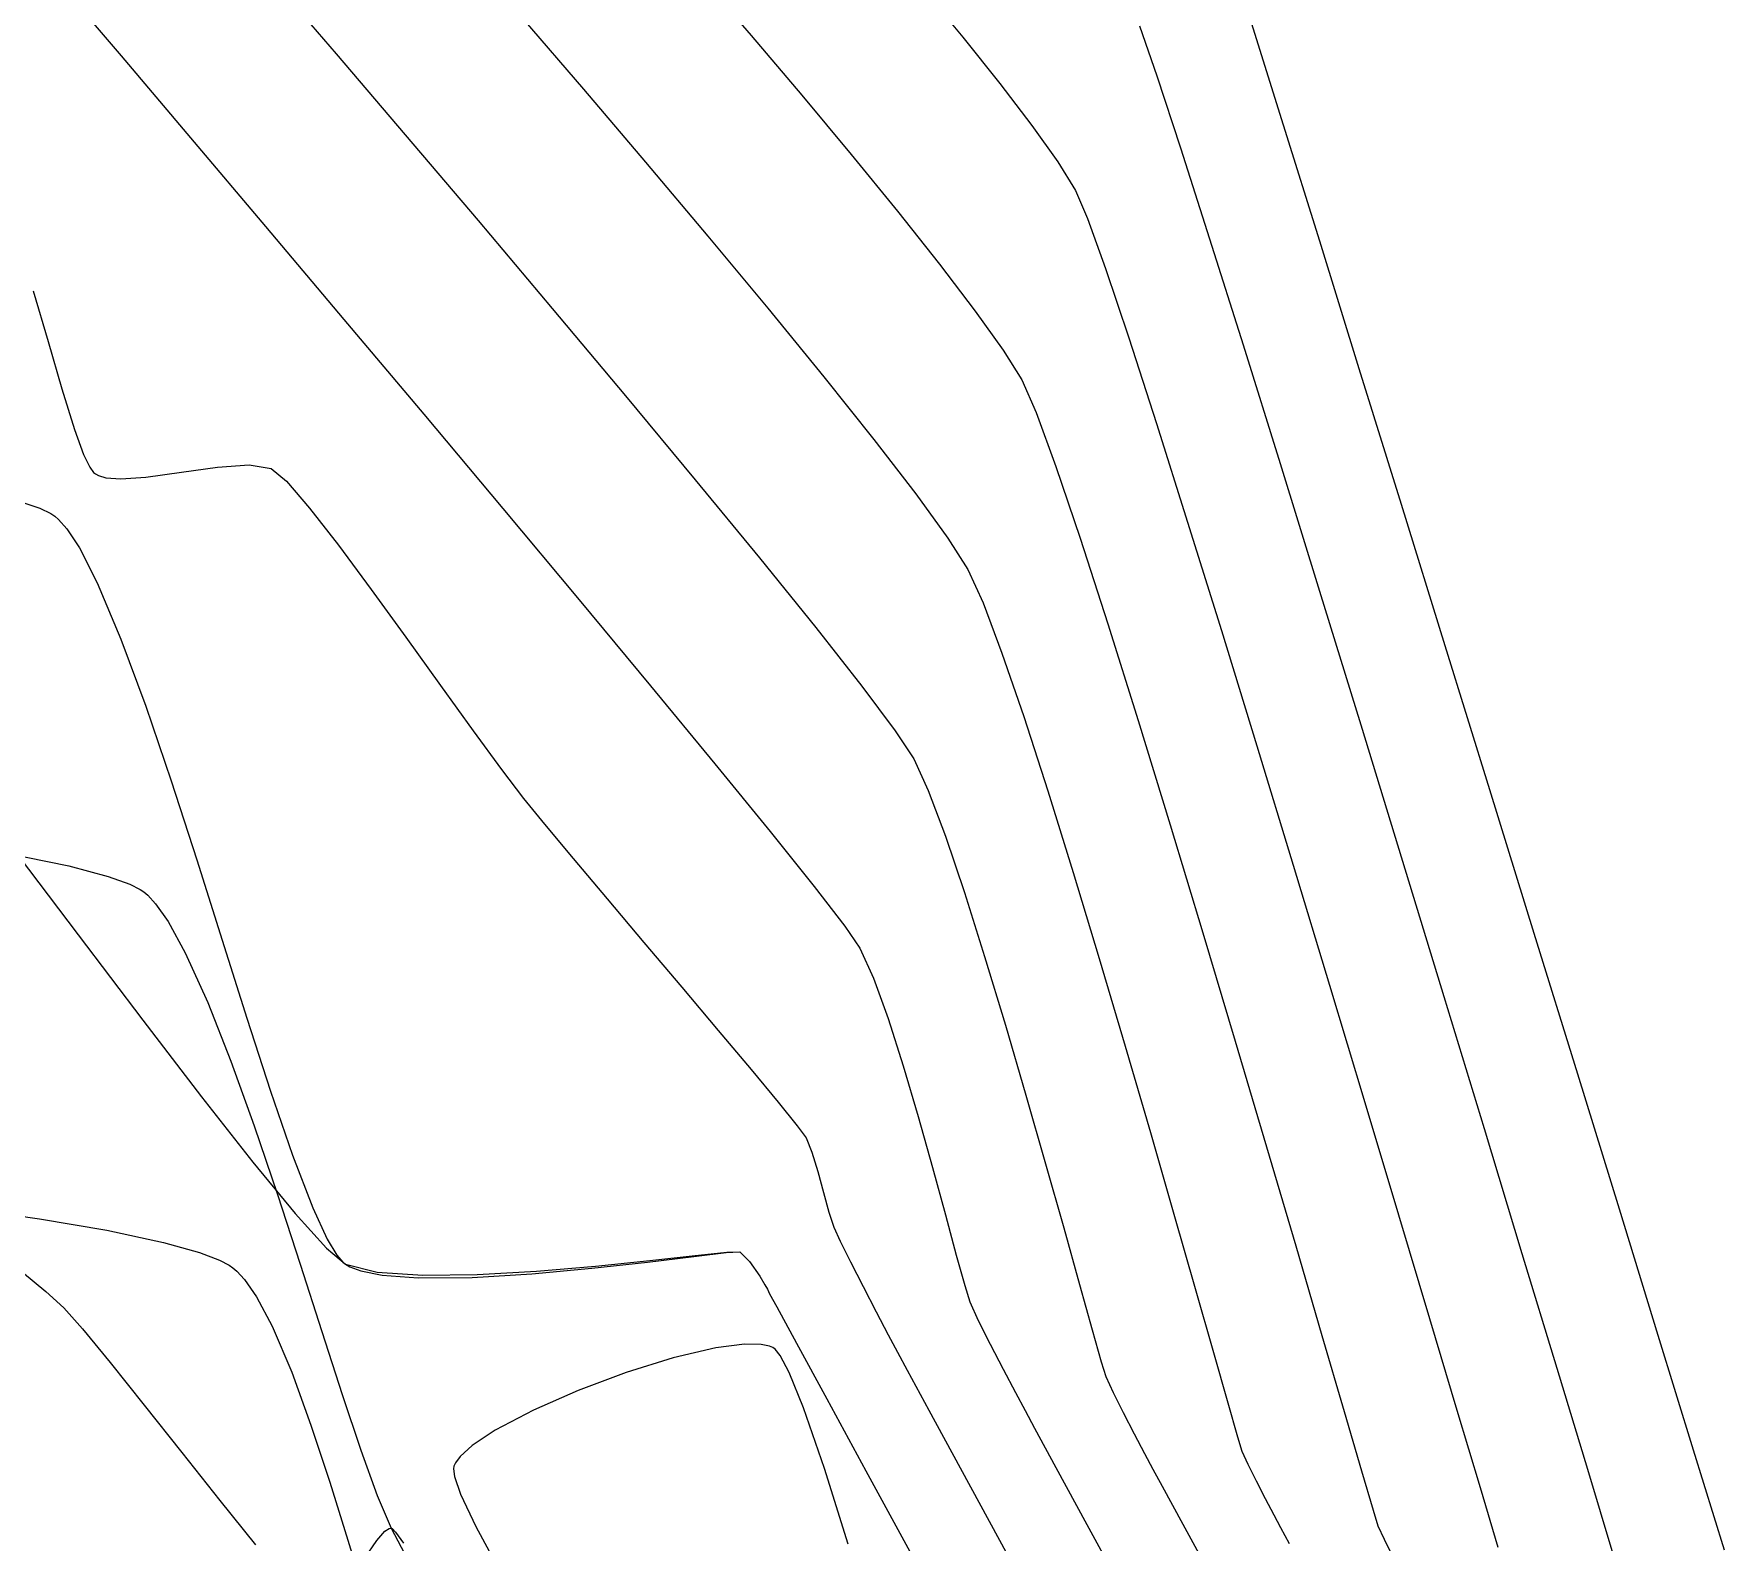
# Model space of a CAD drawing. Header units: metres. Extents: x 708868 to 711043, y 5411316 to 5413138.
# Drawn here: x 709625.53 to 709665.53, y 5411951.33 to 5411987.04 of the extents above; entities that cross this region are included whole.
import ezdxf

# ---------------------------------------------------------------- set-up
doc = ezdxf.new("R2010")
doc.units = ezdxf.units.M
for name, color, linetype in [('Rionegro 2010_Contours', 7, 'Continuous'), ('Rionegro 2014_Contours', 7, 'Continuous'), ('Rionegro 2018_Contours', 7, 'Continuous')]:
    doc.layers.add(name, color=color, linetype=linetype)

msp = doc.modelspace()

# ---------------------------------------------------------------- linework, layer by layer
at = {"layer": 'Rionegro 2010_Contours'}
for points in [[(709626.136, 5411988.23, 236), (709627.595, 5411986.511, 236), (709629.237, 5411984.573, 236), (709631.011, 5411982.475, 236), (709632.867, 5411980.274, 236), (709634.757, 5411978.028, 236), (709636.629, 5411975.796, 236), (709638.435, 5411973.634, 236), (709640.124, 5411971.601, 236), (709641.647, 5411969.754, 236), (709642.953, 5411968.151, 236), (709643.994, 5411966.85, 236), (709644.72, 5411965.909, 236), (709645.08, 5411965.385, 236), (709645.401, 5411964.676, 236), (709645.748, 5411963.721, 236), (709646.105, 5411962.602, 236), (709646.46, 5411961.401, 236), (709646.797, 5411960.199, 236), (709647.101, 5411959.077, 236), (709647.36, 5411958.119, 236), (709647.558, 5411957.405, 236), (709647.68, 5411957.017, 236), (709647.88, 5411956.576, 236), (709648.159, 5411956.017, 236), (709648.468, 5411955.422, 236), (709648.761, 5411954.869, 236), (709648.989, 5411954.44, 236), (709649.214, 5411954.022, 236), (709649.718, 5411953.093, 236), (709650.45, 5411951.747, 236), (709651.357, 5411950.079, 236)], [(709631.185, 5411988.303, 237), (709632.68, 5411986.561, 237), (709634.317, 5411984.644, 237), (709636.04, 5411982.614, 237), (709637.796, 5411980.534, 237), (709639.528, 5411978.468, 237), (709641.181, 5411976.478, 237), (709642.702, 5411974.627, 237), (709644.035, 5411972.977, 237), (709645.124, 5411971.593, 237), (709645.916, 5411970.537, 237), (709646.355, 5411969.871, 237), (709646.697, 5411969.12, 237), (709647.102, 5411968.042, 237), (709647.552, 5411966.708, 237), (709648.031, 5411965.193, 237), (709648.522, 5411963.567, 237), (709649.009, 5411961.906, 237), (709649.474, 5411960.28, 237), (709649.902, 5411958.764, 237), (709650.275, 5411957.43, 237), (709650.577, 5411956.35, 237), (709650.79, 5411955.599, 237), (709650.899, 5411955.248, 237), (709651.069, 5411954.873, 237), (709651.306, 5411954.398, 237), (709651.569, 5411953.892, 237), (709651.818, 5411953.422, 237), (709652.012, 5411953.057, 237), (709652.23, 5411952.653, 237), (709652.721, 5411951.749, 237), (709653.43, 5411950.448, 237)], [(709641.32, 5411988.37, 239), (709642.505, 5411986.993, 239), (709643.701, 5411985.582, 239), (709644.869, 5411984.182, 239), (709645.968, 5411982.834, 239), (709646.961, 5411981.583, 239), (709647.808, 5411980.471, 239), (709648.47, 5411979.543, 239), (709648.907, 5411978.842, 239), (709649.248, 5411978.067, 239), (709649.716, 5411976.792, 239), (709650.29, 5411975.097, 239), (709650.946, 5411973.064, 239), (709651.663, 5411970.776, 239), (709652.42, 5411968.312, 239), (709653.193, 5411965.755, 239), (709653.961, 5411963.186, 239), (709654.702, 5411960.686, 239), (709655.393, 5411958.338, 239), (709656.013, 5411956.222, 239), (709656.54, 5411954.42, 239), (709656.951, 5411953.013, 239), (709657.224, 5411952.083, 239), (709657.338, 5411951.711, 239), (709657.483, 5411951.396, 239), (709657.686, 5411950.996, 239)], [(709637.106, 5411987.379, 238), (709638.533, 5411985.722, 238), (709640.005, 5411983.994, 238), (709641.476, 5411982.248, 238), (709642.899, 5411980.537, 238), (709644.226, 5411978.914, 238), (709645.41, 5411977.431, 238), (709646.404, 5411976.142, 238), (709647.16, 5411975.099, 238), (709647.631, 5411974.356, 238), (709647.993, 5411973.562, 238), (709648.441, 5411972.376, 238), (709648.958, 5411970.87, 238), (709649.526, 5411969.115, 238), (709650.127, 5411967.183, 238), (709650.744, 5411965.143, 238), (709651.359, 5411963.066, 238), (709651.954, 5411961.025, 238), (709652.511, 5411959.089, 238), (709653.014, 5411957.33, 238), (709653.444, 5411955.819, 238), (709653.783, 5411954.626, 238), (709654.013, 5411953.823, 238), (709654.118, 5411953.48, 238), (709654.258, 5411953.171, 238), (709654.454, 5411952.78, 238), (709654.671, 5411952.362, 238), (709654.876, 5411951.975, 238), (709655.035, 5411951.674, 238), (709655.242, 5411951.292, 238)], [(709651.696, 5411987.224, 241), (709652.106, 5411986.039, 241), (709652.667, 5411984.334, 241), (709653.354, 5411982.186, 241), (709654.147, 5411979.669, 241), (709655.023, 5411976.862, 241), (709655.958, 5411973.839, 241), (709656.931, 5411970.677, 241), (709657.919, 5411967.452, 241), (709658.899, 5411964.241, 241), (709659.85, 5411961.119, 241), (709660.748, 5411958.163, 241), (709661.571, 5411955.449, 241), (709662.297, 5411953.053, 241), (709662.902, 5411951.052, 241)], [(709654.339, 5411987.302, 242), (709655.096, 5411984.883, 242), (709655.953, 5411982.133, 242), (709656.891, 5411979.116, 242), (709657.888, 5411975.902, 242), (709658.924, 5411972.557, 242), (709659.978, 5411969.148, 242), (709661.03, 5411965.744, 242), (709662.059, 5411962.411, 242), (709663.045, 5411959.217, 242), (709663.966, 5411956.229, 242), (709664.803, 5411953.515, 242), (709665.535, 5411951.142, 242)], [(709624.938, 5411967.876, 234), (709626.572, 5411965.704, 234), (709628.104, 5411963.682, 234), (709629.497, 5411961.869, 234), (709630.712, 5411960.325, 234), (709631.711, 5411959.11, 234), (709632.455, 5411958.283, 234), (709632.906, 5411957.905, 234), (709633.656, 5411957.717, 234), (709634.731, 5411957.644, 234), (709636.022, 5411957.661, 234), (709637.42, 5411957.742, 234), (709638.818, 5411957.861, 234), (709640.107, 5411957.992, 234), (709641.179, 5411958.11, 234), (709641.925, 5411958.188, 234), (709642.236, 5411958.201, 234), (709642.464, 5411957.97, 234), (709642.707, 5411957.621, 234), (709642.832, 5411957.422, 234), (709642.888, 5411957.314, 234), (709642.942, 5411957.205, 234), (709643.11, 5411956.896, 234), (709643.576, 5411956.038, 234), (709644.294, 5411954.717, 234), (709645.219, 5411953.016, 234), (709646.304, 5411951.019, 234)], [(709625.256, 5411957.715, 233), (709625.81, 5411957.258, 233), (709626.236, 5411956.87, 233), (709626.677, 5411956.376, 233), (709627.335, 5411955.577, 233), (709628.14, 5411954.569, 233), (709629.027, 5411953.449, 233), (709629.927, 5411952.314, 233), (709630.773, 5411951.263, 233)], [(709643.018, 5411955.934, 234), (709642.939, 5411955.966, 234), (709642.738, 5411956.007, 234), (709642.343, 5411956.012, 234), (709641.671, 5411955.924, 234), (709640.662, 5411955.688, 234), (709639.546, 5411955.342, 234), (709638.413, 5411954.92, 234), (709637.351, 5411954.454, 234), (709636.448, 5411953.978, 234), (709635.899, 5411953.612, 234), (709635.618, 5411953.357, 234), (709635.504, 5411953.201, 234), (709635.471, 5411953.128, 234), (709635.461, 5411953.064, 234), (709635.484, 5411952.879, 234), (709635.624, 5411952.466, 234), (709635.985, 5411951.693, 234), (709636.674, 5411950.43, 234)], [(709644.799, 5411951.276, 234), (709644.242, 5411953.067, 234), (709643.744, 5411954.508, 234), (709643.404, 5411955.341, 234), (709643.191, 5411955.744, 234), (709643.071, 5411955.896, 234), (709643.018, 5411955.934, 234)], [(709633.354, 5411950.937, 233), (709633.648, 5411951.367, 233), (709633.836, 5411951.583, 233), (709633.94, 5411951.652, 233), (709633.984, 5411951.659, 233), (709634.006, 5411951.648, 233), (709634.083, 5411951.565, 233), (709634.273, 5411951.302, 233)]]:
    msp.add_polyline3d(points, dxfattribs=at)
at = {"layer": 'Rionegro 2014_Contours'}
for points in [[(709626.136, 5411988.23, 236), (709627.595, 5411986.511, 236), (709629.237, 5411984.573, 236), (709631.011, 5411982.475, 236), (709632.867, 5411980.274, 236), (709634.757, 5411978.028, 236), (709636.629, 5411975.796, 236), (709638.435, 5411973.634, 236), (709640.124, 5411971.601, 236), (709641.647, 5411969.754, 236), (709642.953, 5411968.151, 236), (709643.994, 5411966.85, 236), (709644.72, 5411965.909, 236), (709645.08, 5411965.385, 236), (709645.401, 5411964.676, 236), (709645.748, 5411963.721, 236), (709646.105, 5411962.602, 236), (709646.46, 5411961.401, 236), (709646.797, 5411960.199, 236), (709647.101, 5411959.077, 236), (709647.36, 5411958.119, 236), (709647.558, 5411957.405, 236), (709647.68, 5411957.017, 236), (709647.88, 5411956.576, 236), (709648.159, 5411956.017, 236), (709648.468, 5411955.422, 236), (709648.761, 5411954.869, 236), (709648.989, 5411954.44, 236), (709649.214, 5411954.022, 236), (709649.718, 5411953.093, 236), (709650.45, 5411951.747, 236), (709651.357, 5411950.079, 236)], [(709631.185, 5411988.303, 237), (709632.68, 5411986.561, 237), (709634.317, 5411984.644, 237), (709636.04, 5411982.614, 237), (709637.796, 5411980.534, 237), (709639.528, 5411978.468, 237), (709641.181, 5411976.478, 237), (709642.702, 5411974.627, 237), (709644.035, 5411972.977, 237), (709645.124, 5411971.593, 237), (709645.916, 5411970.537, 237), (709646.355, 5411969.871, 237), (709646.697, 5411969.12, 237), (709647.102, 5411968.042, 237), (709647.552, 5411966.708, 237), (709648.031, 5411965.193, 237), (709648.522, 5411963.567, 237), (709649.009, 5411961.906, 237), (709649.474, 5411960.28, 237), (709649.902, 5411958.764, 237), (709650.275, 5411957.43, 237), (709650.577, 5411956.35, 237), (709650.79, 5411955.599, 237), (709650.899, 5411955.248, 237), (709651.069, 5411954.873, 237), (709651.306, 5411954.398, 237), (709651.569, 5411953.892, 237), (709651.818, 5411953.422, 237), (709652.012, 5411953.057, 237), (709652.23, 5411952.653, 237), (709652.721, 5411951.749, 237), (709653.43, 5411950.448, 237)], [(709641.32, 5411988.37, 239), (709642.505, 5411986.993, 239), (709643.701, 5411985.582, 239), (709644.869, 5411984.182, 239), (709645.968, 5411982.834, 239), (709646.961, 5411981.583, 239), (709647.808, 5411980.471, 239), (709648.47, 5411979.543, 239), (709648.907, 5411978.842, 239), (709649.248, 5411978.067, 239), (709649.716, 5411976.792, 239), (709650.29, 5411975.097, 239), (709650.946, 5411973.064, 239), (709651.663, 5411970.776, 239), (709652.42, 5411968.312, 239), (709653.193, 5411965.755, 239), (709653.961, 5411963.186, 239), (709654.702, 5411960.686, 239), (709655.393, 5411958.338, 239), (709656.013, 5411956.222, 239), (709656.54, 5411954.42, 239), (709656.951, 5411953.013, 239), (709657.224, 5411952.083, 239), (709657.338, 5411951.711, 239), (709657.483, 5411951.396, 239), (709657.686, 5411950.996, 239)], [(709646.567, 5411988.098, 240), (709647.514, 5411986.954, 240), (709648.388, 5411985.862, 240), (709649.15, 5411984.866, 240), (709649.761, 5411984.007, 240), (709650.182, 5411983.327, 240), (709650.464, 5411982.667, 240), (709650.891, 5411981.478, 240), (709651.442, 5411979.835, 240), (709652.097, 5411977.81, 240), (709652.834, 5411975.477, 240), (709653.633, 5411972.908, 240), (709654.473, 5411970.176, 240), (709655.333, 5411967.354, 240), (709656.192, 5411964.515, 240), (709657.031, 5411961.732, 240), (709657.827, 5411959.078, 240), (709658.56, 5411956.625, 240), (709659.21, 5411954.448, 240), (709659.755, 5411952.618, 240), (709660.175, 5411951.208, 240)], [(709637.106, 5411987.379, 238), (709638.533, 5411985.722, 238), (709640.005, 5411983.994, 238), (709641.476, 5411982.248, 238), (709642.899, 5411980.537, 238), (709644.226, 5411978.914, 238), (709645.41, 5411977.431, 238), (709646.404, 5411976.142, 238), (709647.16, 5411975.099, 238), (709647.631, 5411974.356, 238), (709647.993, 5411973.562, 238), (709648.441, 5411972.376, 238), (709648.958, 5411970.87, 238), (709649.526, 5411969.115, 238), (709650.127, 5411967.183, 238), (709650.744, 5411965.143, 238), (709651.359, 5411963.066, 238), (709651.954, 5411961.025, 238), (709652.511, 5411959.089, 238), (709653.014, 5411957.33, 238), (709653.444, 5411955.819, 238), (709653.783, 5411954.626, 238), (709654.013, 5411953.823, 238), (709654.118, 5411953.48, 238), (709654.258, 5411953.171, 238), (709654.454, 5411952.78, 238), (709654.671, 5411952.362, 238), (709654.876, 5411951.975, 238), (709655.035, 5411951.674, 238), (709655.242, 5411951.292, 238)], [(709651.696, 5411987.224, 241), (709652.106, 5411986.039, 241), (709652.667, 5411984.334, 241), (709653.354, 5411982.186, 241), (709654.147, 5411979.669, 241), (709655.023, 5411976.862, 241), (709655.958, 5411973.839, 241), (709656.931, 5411970.677, 241), (709657.919, 5411967.452, 241), (709658.899, 5411964.241, 241), (709659.85, 5411961.119, 241), (709660.748, 5411958.163, 241), (709661.571, 5411955.449, 241), (709662.297, 5411953.053, 241), (709662.902, 5411951.052, 241)], [(709654.339, 5411987.302, 242), (709655.096, 5411984.883, 242), (709655.953, 5411982.133, 242), (709656.891, 5411979.116, 242), (709657.888, 5411975.902, 242), (709658.924, 5411972.557, 242), (709659.978, 5411969.148, 242), (709661.03, 5411965.744, 242), (709662.059, 5411962.411, 242), (709663.045, 5411959.217, 242), (709663.966, 5411956.229, 242), (709664.803, 5411953.515, 242), (709665.535, 5411951.142, 242)], [(709625.512, 5411980.948, 235), (709625.864, 5411979.753, 235), (709626.192, 5411978.627, 235), (709626.49, 5411977.665, 235), (709626.705, 5411977.078, 235), (709626.851, 5411976.776, 235), (709626.942, 5411976.652, 235), (709626.984, 5411976.615, 235), (709627.054, 5411976.578, 235), (709627.234, 5411976.527, 235), (709627.587, 5411976.503, 235), (709628.178, 5411976.543, 235), (709629.022, 5411976.658, 235), (709629.876, 5411976.778, 235), (709630.623, 5411976.831, 235), (709631.145, 5411976.748, 235), (709631.503, 5411976.441, 235), (709632.048, 5411975.808, 235), (709632.734, 5411974.928, 235), (709633.512, 5411973.882, 235), (709634.335, 5411972.748, 235), (709635.154, 5411971.607, 235), (709635.923, 5411970.538, 235), (709636.593, 5411969.62, 235), (709637.117, 5411968.933, 235), (709637.615, 5411968.323, 235), (709638.291, 5411967.511, 235), (709639.093, 5411966.557, 235), (709639.968, 5411965.521, 235), (709640.863, 5411964.462, 235), (709641.726, 5411963.44, 235), (709642.505, 5411962.513, 235), (709643.145, 5411961.741, 235), (709643.596, 5411961.183, 235), (709643.804, 5411960.9, 235), (709643.943, 5411960.561, 235), (709644.082, 5411960.103, 235), (709644.216, 5411959.604, 235), (709644.344, 5411959.139, 235), (709644.461, 5411958.786, 235), (709644.613, 5411958.454, 235), (709644.857, 5411957.961, 235), (709645.154, 5411957.379, 235), (709645.464, 5411956.78, 235), (709645.748, 5411956.237, 235), (709645.965, 5411955.822, 235), (709646.195, 5411955.396, 235), (709646.706, 5411954.454, 235), (709647.45, 5411953.084, 235), (709648.379, 5411951.374, 235), (709649.447, 5411949.41, 235)], [(709625.103, 5411975.997, 234), (709625.671, 5411975.805, 234), (709625.93, 5411975.68, 234), (709626.022, 5411975.618, 234), (709626.114, 5411975.537, 234), (709626.304, 5411975.32, 234), (709626.604, 5411974.864, 234), (709627.028, 5411974.036, 234), (709627.588, 5411972.706, 234), (709628.174, 5411971.119, 234), (709628.775, 5411969.352, 234), (709629.381, 5411967.48, 234), (709629.981, 5411965.581, 234), (709630.566, 5411963.731, 234), (709631.125, 5411962.007, 234), (709631.649, 5411960.486, 234), (709632.127, 5411959.244, 234), (709632.47, 5411958.503, 234), (709632.701, 5411958.121, 234), (709632.841, 5411957.957, 234), (709632.906, 5411957.905, 234), (709633.008, 5411957.847, 234), (709633.264, 5411957.75, 234), (709633.768, 5411957.648, 234), (709634.623, 5411957.582, 234), (709635.903, 5411957.593, 234), (709637.31, 5411957.679, 234), (709638.73, 5411957.81, 234), (709640.048, 5411957.958, 234), (709641.148, 5411958.092, 234), (709641.916, 5411958.183, 234), (709642.236, 5411958.201, 234), (709642.464, 5411957.97, 234), (709642.707, 5411957.621, 234), (709642.832, 5411957.422, 234), (709642.888, 5411957.314, 234), (709642.942, 5411957.205, 234), (709643.11, 5411956.896, 234), (709643.576, 5411956.038, 234), (709644.294, 5411954.717, 234), (709645.219, 5411953.016, 234), (709646.304, 5411951.019, 234)], [(709624.84, 5411967.644, 233), (709626.354, 5411967.337, 233), (709627.288, 5411967.089, 233), (709627.8, 5411966.904, 233), (709628.041, 5411966.781, 233), (709628.13, 5411966.72, 233), (709628.222, 5411966.642, 233), (709628.41, 5411966.437, 233), (709628.703, 5411966.019, 233), (709629.111, 5411965.279, 233), (709629.643, 5411964.106, 233), (709630.19, 5411962.717, 233), (709630.743, 5411961.179, 233), (709631.292, 5411959.555, 233), (709631.828, 5411957.911, 233), (709632.342, 5411956.312, 233), (709632.823, 5411954.822, 233), (709633.264, 5411953.507, 233), (709633.654, 5411952.431, 233), (709633.984, 5411951.659, 233), (709634.378, 5411950.91, 233)], [(709623.913, 5411959.235, 232), (709625.661, 5411958.983, 232), (709627.251, 5411958.71, 232), (709628.599, 5411958.421, 232), (709629.448, 5411958.184, 232), (709629.922, 5411958.003, 232), (709630.152, 5411957.883, 232), (709630.238, 5411957.823, 232), (709630.33, 5411957.744, 232), (709630.515, 5411957.541, 232), (709630.794, 5411957.138, 232), (709631.167, 5411956.437, 232), (709631.63, 5411955.35, 232), (709632.086, 5411954.095, 232), (709632.531, 5411952.745, 232), (709632.96, 5411951.37, 232), (709633.368, 5411950.042, 232)], [(709643.018, 5411955.934, 234), (709642.939, 5411955.966, 234), (709642.738, 5411956.007, 234), (709642.343, 5411956.012, 234), (709641.671, 5411955.924, 234), (709640.662, 5411955.688, 234), (709639.546, 5411955.342, 234), (709638.413, 5411954.92, 234), (709637.351, 5411954.454, 234), (709636.448, 5411953.978, 234), (709635.899, 5411953.612, 234), (709635.618, 5411953.357, 234), (709635.504, 5411953.201, 234), (709635.471, 5411953.128, 234), (709635.461, 5411953.064, 234), (709635.484, 5411952.879, 234), (709635.624, 5411952.466, 234), (709635.985, 5411951.693, 234), (709636.674, 5411950.43, 234)], [(709644.799, 5411951.276, 234), (709644.242, 5411953.067, 234), (709643.744, 5411954.508, 234), (709643.404, 5411955.341, 234), (709643.191, 5411955.744, 234), (709643.071, 5411955.896, 234), (709643.018, 5411955.934, 234)]]:
    msp.add_polyline3d(points, dxfattribs=at)
at = {"layer": 'Rionegro 2018_Contours'}
for points in [[(709626.136, 5411988.23, 236), (709627.595, 5411986.511, 236), (709629.237, 5411984.573, 236), (709631.011, 5411982.475, 236), (709632.867, 5411980.274, 236), (709634.757, 5411978.028, 236), (709636.629, 5411975.796, 236), (709638.435, 5411973.634, 236), (709640.124, 5411971.601, 236), (709641.647, 5411969.754, 236), (709642.953, 5411968.151, 236), (709643.994, 5411966.85, 236), (709644.72, 5411965.909, 236), (709645.08, 5411965.385, 236), (709645.401, 5411964.676, 236), (709645.748, 5411963.721, 236), (709646.105, 5411962.602, 236), (709646.46, 5411961.401, 236), (709646.797, 5411960.199, 236), (709647.101, 5411959.077, 236), (709647.36, 5411958.119, 236), (709647.558, 5411957.405, 236), (709647.68, 5411957.017, 236), (709647.88, 5411956.576, 236), (709648.159, 5411956.017, 236), (709648.468, 5411955.422, 236), (709648.761, 5411954.869, 236), (709648.989, 5411954.44, 236), (709649.214, 5411954.022, 236), (709649.718, 5411953.093, 236), (709650.45, 5411951.747, 236), (709651.357, 5411950.079, 236)], [(709631.185, 5411988.303, 237), (709632.68, 5411986.561, 237), (709634.317, 5411984.644, 237), (709636.04, 5411982.614, 237), (709637.796, 5411980.534, 237), (709639.528, 5411978.468, 237), (709641.181, 5411976.478, 237), (709642.702, 5411974.627, 237), (709644.035, 5411972.977, 237), (709645.124, 5411971.593, 237), (709645.916, 5411970.537, 237), (709646.355, 5411969.871, 237), (709646.697, 5411969.12, 237), (709647.102, 5411968.042, 237), (709647.552, 5411966.708, 237), (709648.031, 5411965.193, 237), (709648.522, 5411963.567, 237), (709649.009, 5411961.906, 237), (709649.474, 5411960.28, 237), (709649.902, 5411958.764, 237), (709650.275, 5411957.43, 237), (709650.577, 5411956.35, 237), (709650.79, 5411955.599, 237), (709650.899, 5411955.248, 237), (709651.069, 5411954.873, 237), (709651.306, 5411954.398, 237), (709651.569, 5411953.892, 237), (709651.818, 5411953.422, 237), (709652.012, 5411953.057, 237), (709652.23, 5411952.653, 237), (709652.721, 5411951.749, 237), (709653.43, 5411950.448, 237)], [(709641.32, 5411988.37, 239), (709642.505, 5411986.993, 239), (709643.701, 5411985.582, 239), (709644.869, 5411984.182, 239), (709645.968, 5411982.834, 239), (709646.961, 5411981.583, 239), (709647.808, 5411980.471, 239), (709648.47, 5411979.543, 239), (709648.907, 5411978.842, 239), (709649.248, 5411978.067, 239), (709649.716, 5411976.792, 239), (709650.29, 5411975.097, 239), (709650.946, 5411973.064, 239), (709651.663, 5411970.776, 239), (709652.42, 5411968.312, 239), (709653.193, 5411965.755, 239), (709653.961, 5411963.186, 239), (709654.702, 5411960.686, 239), (709655.393, 5411958.338, 239), (709656.013, 5411956.222, 239), (709656.54, 5411954.42, 239), (709656.951, 5411953.013, 239), (709657.224, 5411952.083, 239), (709657.338, 5411951.711, 239), (709657.483, 5411951.396, 239), (709657.686, 5411950.996, 239)], [(709646.567, 5411988.098, 240), (709647.514, 5411986.954, 240), (709648.388, 5411985.862, 240), (709649.15, 5411984.866, 240), (709649.761, 5411984.007, 240), (709650.182, 5411983.327, 240), (709650.464, 5411982.667, 240), (709650.891, 5411981.478, 240), (709651.442, 5411979.835, 240), (709652.097, 5411977.81, 240), (709652.834, 5411975.477, 240), (709653.633, 5411972.908, 240), (709654.473, 5411970.176, 240), (709655.333, 5411967.354, 240), (709656.192, 5411964.515, 240), (709657.031, 5411961.732, 240), (709657.827, 5411959.078, 240), (709658.56, 5411956.625, 240), (709659.21, 5411954.448, 240), (709659.755, 5411952.618, 240), (709660.175, 5411951.208, 240)], [(709637.106, 5411987.379, 238), (709638.533, 5411985.722, 238), (709640.005, 5411983.994, 238), (709641.476, 5411982.248, 238), (709642.899, 5411980.537, 238), (709644.226, 5411978.914, 238), (709645.41, 5411977.431, 238), (709646.404, 5411976.142, 238), (709647.16, 5411975.099, 238), (709647.631, 5411974.356, 238), (709647.993, 5411973.562, 238), (709648.441, 5411972.376, 238), (709648.958, 5411970.87, 238), (709649.526, 5411969.115, 238), (709650.127, 5411967.183, 238), (709650.744, 5411965.143, 238), (709651.359, 5411963.066, 238), (709651.954, 5411961.025, 238), (709652.511, 5411959.089, 238), (709653.014, 5411957.33, 238), (709653.444, 5411955.819, 238), (709653.783, 5411954.626, 238), (709654.013, 5411953.823, 238), (709654.118, 5411953.48, 238), (709654.258, 5411953.171, 238), (709654.454, 5411952.78, 238), (709654.671, 5411952.362, 238), (709654.876, 5411951.975, 238), (709655.035, 5411951.674, 238), (709655.242, 5411951.292, 238)], [(709651.696, 5411987.224, 241), (709652.106, 5411986.039, 241), (709652.667, 5411984.334, 241), (709653.354, 5411982.186, 241), (709654.147, 5411979.669, 241), (709655.023, 5411976.862, 241), (709655.958, 5411973.839, 241), (709656.931, 5411970.677, 241), (709657.919, 5411967.452, 241), (709658.899, 5411964.241, 241), (709659.85, 5411961.119, 241), (709660.748, 5411958.163, 241), (709661.571, 5411955.449, 241), (709662.297, 5411953.053, 241), (709662.902, 5411951.052, 241)], [(709654.339, 5411987.302, 242), (709655.096, 5411984.883, 242), (709655.953, 5411982.133, 242), (709656.891, 5411979.116, 242), (709657.888, 5411975.902, 242), (709658.924, 5411972.557, 242), (709659.978, 5411969.148, 242), (709661.03, 5411965.744, 242), (709662.059, 5411962.411, 242), (709663.045, 5411959.217, 242), (709663.966, 5411956.229, 242), (709664.803, 5411953.515, 242), (709665.535, 5411951.142, 242)], [(709625.512, 5411980.948, 235), (709625.864, 5411979.753, 235), (709626.192, 5411978.627, 235), (709626.49, 5411977.665, 235), (709626.705, 5411977.078, 235), (709626.851, 5411976.776, 235), (709626.942, 5411976.652, 235), (709626.984, 5411976.615, 235), (709627.054, 5411976.578, 235), (709627.234, 5411976.527, 235), (709627.587, 5411976.503, 235), (709628.178, 5411976.543, 235), (709629.022, 5411976.658, 235), (709629.876, 5411976.778, 235), (709630.623, 5411976.831, 235), (709631.145, 5411976.748, 235), (709631.503, 5411976.441, 235), (709632.048, 5411975.808, 235), (709632.734, 5411974.928, 235), (709633.512, 5411973.882, 235), (709634.335, 5411972.748, 235), (709635.154, 5411971.607, 235), (709635.923, 5411970.538, 235), (709636.593, 5411969.62, 235), (709637.117, 5411968.933, 235), (709637.615, 5411968.323, 235), (709638.291, 5411967.511, 235), (709639.093, 5411966.557, 235), (709639.968, 5411965.521, 235), (709640.863, 5411964.462, 235), (709641.726, 5411963.44, 235), (709642.505, 5411962.513, 235), (709643.145, 5411961.741, 235), (709643.596, 5411961.183, 235), (709643.804, 5411960.9, 235), (709643.943, 5411960.561, 235), (709644.082, 5411960.103, 235), (709644.216, 5411959.604, 235), (709644.344, 5411959.139, 235), (709644.461, 5411958.786, 235), (709644.613, 5411958.454, 235), (709644.857, 5411957.961, 235), (709645.154, 5411957.379, 235), (709645.464, 5411956.78, 235), (709645.748, 5411956.237, 235), (709645.965, 5411955.822, 235), (709646.195, 5411955.396, 235), (709646.706, 5411954.454, 235), (709647.45, 5411953.084, 235), (709648.379, 5411951.374, 235), (709649.447, 5411949.41, 235)], [(709625.103, 5411975.997, 234), (709625.671, 5411975.805, 234), (709625.93, 5411975.68, 234), (709626.022, 5411975.618, 234), (709626.114, 5411975.537, 234), (709626.304, 5411975.32, 234), (709626.604, 5411974.864, 234), (709627.028, 5411974.036, 234), (709627.588, 5411972.706, 234), (709628.174, 5411971.119, 234), (709628.775, 5411969.352, 234), (709629.381, 5411967.48, 234), (709629.981, 5411965.581, 234), (709630.566, 5411963.731, 234), (709631.125, 5411962.007, 234), (709631.649, 5411960.486, 234), (709632.127, 5411959.244, 234), (709632.47, 5411958.503, 234), (709632.701, 5411958.121, 234), (709632.841, 5411957.957, 234), (709632.906, 5411957.905, 234), (709633.008, 5411957.847, 234), (709633.264, 5411957.75, 234), (709633.768, 5411957.648, 234), (709634.623, 5411957.582, 234), (709635.903, 5411957.593, 234), (709637.31, 5411957.679, 234), (709638.73, 5411957.81, 234), (709640.048, 5411957.958, 234), (709641.148, 5411958.092, 234), (709641.916, 5411958.183, 234), (709642.236, 5411958.201, 234), (709642.464, 5411957.97, 234), (709642.707, 5411957.621, 234), (709642.832, 5411957.422, 234), (709642.888, 5411957.314, 234), (709642.942, 5411957.205, 234), (709643.11, 5411956.896, 234), (709643.576, 5411956.038, 234), (709644.294, 5411954.717, 234), (709645.219, 5411953.016, 234), (709646.304, 5411951.019, 234)], [(709624.84, 5411967.644, 233), (709626.354, 5411967.337, 233), (709627.288, 5411967.089, 233), (709627.8, 5411966.904, 233), (709628.041, 5411966.781, 233), (709628.13, 5411966.72, 233), (709628.222, 5411966.642, 233), (709628.41, 5411966.437, 233), (709628.703, 5411966.019, 233), (709629.111, 5411965.279, 233), (709629.643, 5411964.106, 233), (709630.19, 5411962.717, 233), (709630.743, 5411961.179, 233), (709631.292, 5411959.555, 233), (709631.828, 5411957.911, 233), (709632.342, 5411956.312, 233), (709632.823, 5411954.822, 233), (709633.264, 5411953.507, 233), (709633.654, 5411952.431, 233), (709633.984, 5411951.659, 233), (709634.378, 5411950.91, 233)], [(709623.913, 5411959.235, 232), (709625.661, 5411958.983, 232), (709627.251, 5411958.71, 232), (709628.599, 5411958.421, 232), (709629.448, 5411958.184, 232), (709629.922, 5411958.003, 232), (709630.152, 5411957.883, 232), (709630.238, 5411957.823, 232), (709630.33, 5411957.744, 232), (709630.515, 5411957.541, 232), (709630.794, 5411957.138, 232), (709631.167, 5411956.437, 232), (709631.63, 5411955.35, 232), (709632.086, 5411954.095, 232), (709632.531, 5411952.745, 232), (709632.96, 5411951.37, 232), (709633.368, 5411950.042, 232)], [(709643.018, 5411955.934, 234), (709642.939, 5411955.966, 234), (709642.738, 5411956.007, 234), (709642.343, 5411956.012, 234), (709641.671, 5411955.924, 234), (709640.662, 5411955.688, 234), (709639.546, 5411955.342, 234), (709638.413, 5411954.92, 234), (709637.351, 5411954.454, 234), (709636.448, 5411953.978, 234), (709635.899, 5411953.612, 234), (709635.618, 5411953.357, 234), (709635.504, 5411953.201, 234), (709635.471, 5411953.128, 234), (709635.461, 5411953.064, 234), (709635.484, 5411952.879, 234), (709635.624, 5411952.466, 234), (709635.985, 5411951.693, 234), (709636.674, 5411950.43, 234)], [(709644.799, 5411951.276, 234), (709644.242, 5411953.067, 234), (709643.744, 5411954.508, 234), (709643.404, 5411955.341, 234), (709643.191, 5411955.744, 234), (709643.071, 5411955.896, 234), (709643.018, 5411955.934, 234)]]:
    msp.add_polyline3d(points, dxfattribs=at)

doc.saveas('drawing.dxf')
